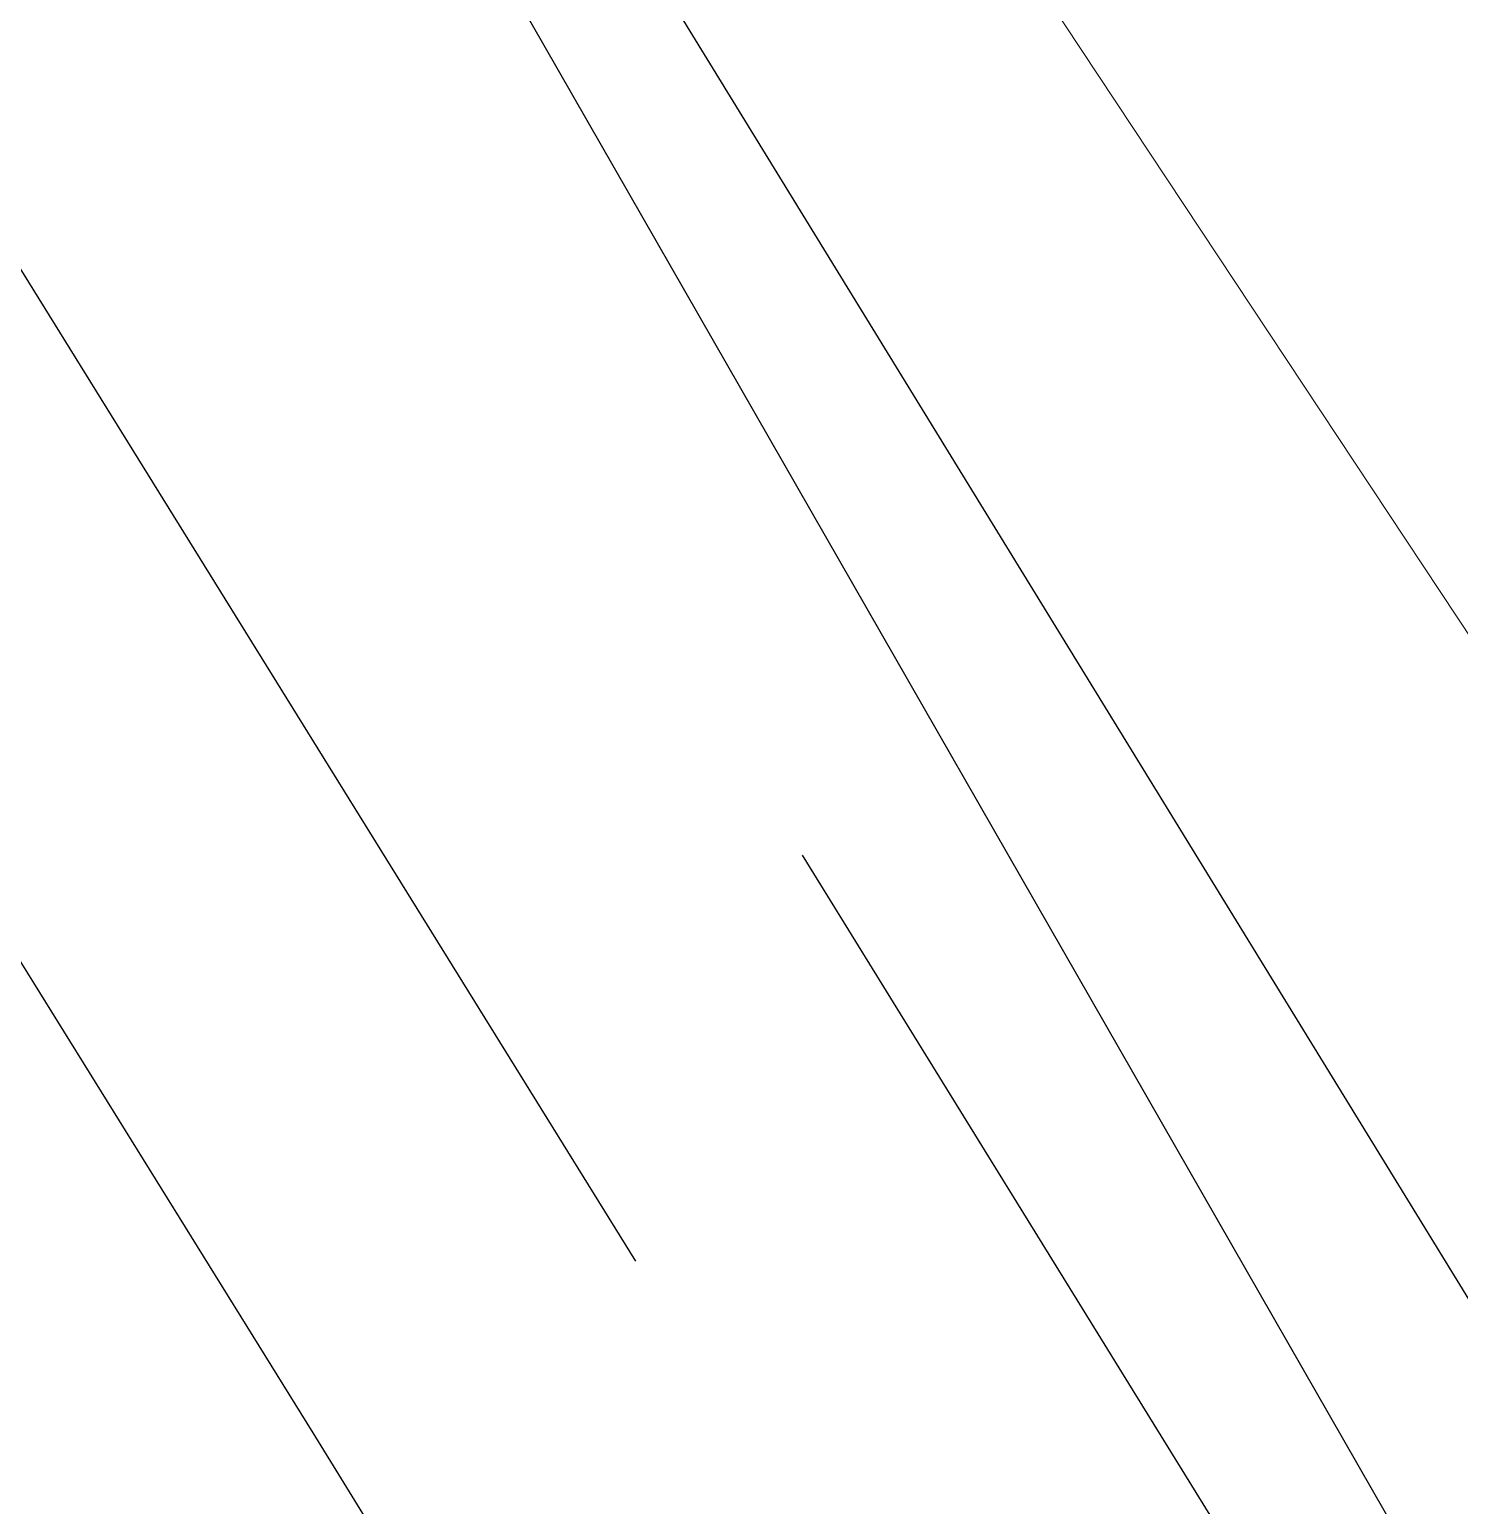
# Model space of a CAD drawing. Header units: metres. Extents: x 507606 to 508087, y 6966978 to 6967359.
# Drawn here: x 507867.789 to 507869.273, y 6967235.814 to 6967237.346 of the extents above; entities that cross this region are included whole.
import ezdxf

# ---------------------------------------------------------------- set-up
doc = ezdxf.new("R2010")
doc.units = ezdxf.units.M
doc.linetypes.add('ISO-DASHED2', pattern=[6, 4, -2])
for name, color, linetype in [('CON_EX. MIN', 253, 'ISO-DASHED2'), ('mga2020bdy', 252, 'Continuous'), ('mga2020DR_UNLINED', 252, 'Continuous')]:
    doc.layers.add(name, color=color, linetype=linetype)
doc.layers.add('D_UG_PIPES', color=142, linetype='EXIST_SWD', lineweight=0)
doc.styles.get("Standard").update_dxf_attribs({"font": 'ARIALN.TTF'})
doc.linetypes.add('EXIST_SWD', pattern='A,5,-2.5,5,-2,["SWD",Standard,S=2.5,R=0,X=0,Y=-1.25],-8,5,-2.5,5,-2.5', length=37.5)

# ---------------------------------------------------------------- blocks, each defined once
blk = doc.blocks.new('XE_SURVEY')
at = {"layer": 'D_UG_PIPES', "flags": 128}
blk.add_lwpolyline([(507918.8307, 6967153.2262), (507918.8857, 6967156.6332), (507915.2427, 6967163.2372), (507907.9707, 6967174.0002), (507900.9737, 6967185.5462), (507894.1387, 6967196.8812), (507886.5377, 6967209.2712), (507879.4297, 6967220.2642), (507872.2187, 6967232.2822), (507865.0787, 6967243.0682), (507859.4507, 6967253.0452), (507852.6757, 6967264.8522), (507847.2727, 6967272.5802)], dxfattribs=at)
at = {"layer": 'mga2020bdy'}
blk.add_polyline3d([(507831.0165, 6967292.6803, 4.9665), (507831.6531, 6967294.3288, 4.9755), (507833.2039, 6967297.2742, 4.9923), (507833.5654, 6967297.8311, 4.9957), (507835.1822, 6967299.9514, 5.0088), (507837.5423, 6967302.2988, 5.0252), (507839.8997, 6967300.1858, 4.9429), (507840.1691, 6967299.8452, 5.0485), (507840.9451, 6967298.7241, 5.0934), (507844.7204, 6967292.6432, 5.2402), (507841.522, 6967290.1655, 5.1233), (507840.0364, 6967287.0336, 5.1463), (507840.0494, 6967283.8975, 5.1184), (507841.1678, 6967281.0566, 5.1057), (507848.2617, 6967269.3742, 5.2373), (507866.0608, 6967241.2756, 5.4974), (507880.4251, 6967217.8791, 5.2536), (507890.6991, 6967200.5784, 5.3095), (507916.0451, 6967160.3304, 5.2208)], dxfattribs=at)
at = {"layer": 'mga2020DR_UNLINED'}
blk.add_polyline3d([(507857.1687, 6967255.0384, 5.3347), (507848.2617, 6967269.3742, 5.2373), (507864.3436, 6967243.5075, 5.3924), (507866.0608, 6967241.2756, 5.4974), (507874.0059, 6967227.4174, 5.3511), (507880.4251, 6967217.8791, 5.2536), (507890.6991, 6967200.5784, 5.3095)], dxfattribs=at)
blk = doc.blocks.new('XE_CONTOURS EXIST_1')
at = {"layer": 'CON_EX. MIN', "color": 253, "linetype": 'ISO-DASHED2', "lineweight": -3, "flags": 128}
for points, elevation in [([(507846.2047, 6967272.7864), (507846.2048, 6967272.786), (507846.2051, 6967272.784), (507846.2053, 6967272.7826), (507846.2941, 6967272.5821), (507846.5094, 6967272.0977), (507846.7744, 6967271.5048), (507847.012, 6967270.9791), (507847.1457, 6967270.6961), (507847.2737, 6967270.4856), (507847.4669, 6967270.1862), (507847.6487, 6967269.9096), (507847.7427, 6967269.7676), (507847.836, 6967269.6241), (507847.9299, 6967269.4874), (507848.0427, 6967269.3763), (507848.1545, 6967269.2646), (507848.333, 6967268.9649), (507848.8071, 6967268.1623), (507849.5119, 6967266.9674), (507850.3822, 6967265.491), (507851.3528, 6967263.8436), (507852.3587, 6967262.1359), (507853.3347, 6967260.4784), (507854.2157, 6967258.9819), (507854.9367, 6967257.757), (507855.4324, 6967256.9142), (507855.6378, 6967256.5643), (507855.7985, 6967256.2787), (507856.0258, 6967255.8708), (507856.255, 6967255.4642), (507856.4217, 6967255.1825), (507856.5914, 6967254.9387), (507856.8721, 6967254.5513), (507857.1946, 6967254.1092), (507857.4898, 6967253.7015), (507857.6885, 6967253.4171), (507857.9125, 6967253.054), (507858.4103, 6967252.2352), (507859.112, 6967251.077), (507859.9475, 6967249.6957), (507860.8468, 6967248.2076), (507861.7398, 6967246.7289), (507862.5565, 6967245.3759), (507863.2268, 6967244.2649), (507863.6807, 6967243.5122), (507863.8481, 6967243.234), (507863.8633, 6967243.1751), (507863.8785, 6967243.1163), (507863.9886, 6967242.9318), (507864.25, 6967242.4954), (507864.5651, 6967241.9693), (507864.8361, 6967241.5159), (507864.9654, 6967241.2974), (507865.0432, 6967241.152), (507865.1428, 6967240.9591), (507865.1922, 6967240.8489), (507865.143, 6967240.7443), (507865.0947, 6967240.6402), (507865.2323, 6967240.415), (507865.5834, 6967239.8583), (507866.0573, 6967239.1107), (507866.5637, 6967238.3131), (507867.0121, 6967237.6063), (507867.3121, 6967237.1311), (507867.5741, 6967236.7099), (507868.0832, 6967235.8895), (507868.7758, 6967234.7724), (507869.5886, 6967233.4612), (507870.4581, 6967232.0583), (507871.321, 6967230.6664), (507872.1137, 6967229.3878), (507872.7728, 6967228.3252), (507873.2349, 6967227.581), (507873.4365, 6967227.2578), (507873.6331, 6967226.9549), (507873.9155, 6967226.5248), (507874.1996, 6967226.0958), (507874.4015, 6967225.7965), (507874.6167, 6967225.502), (507875.0987, 6967224.8491), (507875.7791, 6967223.9281), (507876.5893, 6967222.8293), (507877.461, 6967221.6429), (507878.3256, 6967220.4591), (507879.1146, 6967219.3683), (507879.7597, 6967218.4607), (507880.1923, 6967217.8266), (507880.5555, 6967217.2341), (507881.1561, 6967216.217), (507881.9438, 6967214.8647), (507882.8681, 6967213.2665), (507883.8788, 6967211.5116), (507884.9254, 6967209.6894), (507885.9575, 6967207.8893), (507886.9248, 6967206.2005), (507887.7768, 6967204.7123), (507888.4633, 6967203.514), (507888.9338, 6967202.695), (507889.138, 6967202.3446), (507889.3539, 6967202.0182), (507889.681, 6967201.5382), (507890.0296, 6967201.0313), (507890.3095, 6967200.6244), (507890.4309, 6967200.4444), (507890.484, 6967200.2903), (507890.523, 6967200.1666), (507890.5537, 6967200.2261), (507890.6806, 6967200.0312), (507891.0045, 6967199.5323), (507891.4421, 6967198.8582), (507891.9102, 6967198.1375), (507892.3254, 6967197.4989), (507892.6044, 6967197.0711), (507892.8243, 6967196.738), (507893.2351, 6967196.1176), (507893.7933, 6967195.2752), (507894.4553, 6967194.2762), (507895.1775, 6967193.186), (507895.9163, 6967192.0698), (507896.628, 6967190.993), (507897.2691, 6967190.021), (507897.796, 6967189.2192), (507898.1651, 6967188.6527), (507898.4853, 6967188.1491), (507899.0953, 6967187.1827), (507899.9554, 6967185.8169), (507901.0262, 6967184.115), (507902.2679, 6967182.1404), (507903.641, 6967179.9564), (507905.106, 6967177.6265), (507906.6231, 6967175.2139), (507908.153, 6967172.7821), (507909.6558, 6967170.3942), (507911.0922, 6967168.1139), (507912.4224, 6967166.0042), (507913.6069, 6967164.1287), (507914.6062, 6967162.5507), (507915.3805, 6967161.3335), (507915.8904, 6967160.5406), (507916.0962, 6967160.2351), (507916.3499, 6967160.0428), (507916.755, 6967159.7837), (507917.1923, 6967159.5208), (507917.485, 6967159.3499), (507917.6311, 6967159.2659), (507917.6792, 6967159.2385), (507917.6856, 6967159.2349), (507917.6877, 6967159.2374), (507917.6979, 6967159.2502), (507917.7045, 6967159.2587)], 5.2), ([(507852.5073, 6967262.704), (507852.5076, 6967262.7022), (507852.509, 6967262.6932), (507852.5099, 6967262.6873), (507852.6332, 6967262.4831), (507852.9508, 6967261.9566), (507853.3848, 6967261.2365), (507853.8569, 6967260.4515), (507854.2891, 6967259.7304), (507854.5537, 6967259.286), (507854.6785, 6967259.0732), (507854.7173, 6967259.0042), (507854.7215, 6967258.9946), (507854.7141, 6967259.0025), (507854.6713, 6967259.0672), (507854.5528, 6967259.2585), (507854.3388, 6967259.6103), (507854.0788, 6967260.0354), (507853.9533, 6967260.2242), (507854.1005, 6967259.9616), (507854.4928, 6967259.2909), (507855.0335, 6967258.3741), (507855.6259, 6967257.3732), (507856.1732, 6967256.45), (507856.5788, 6967255.7666), (507856.7459, 6967255.4848), (507856.8459, 6967255.306), (507856.948, 6967255.1285), (507857.0379, 6967255.0018), (507857.1742, 6967254.8147), (507857.2745, 6967254.6734), (507857.4455, 6967254.3924), (507857.8882, 6967253.6617), (507858.5419, 6967252.5815), (507859.3459, 6967251.2524), (507860.2396, 6967249.7747), (507861.1624, 6967248.2489), (507862.0534, 6967246.7752), (507862.8521, 6967245.4542), (507863.4977, 6967244.3861), (507863.9297, 6967243.6715), (507864.0873, 6967243.4107), (507864.1019, 6967243.3541), (507864.2263, 6967243.1461), (507864.5235, 6967242.6495), (507864.8804, 6967242.0528), (507865.1843, 6967241.5442), (507865.3221, 6967241.3121), (507865.408, 6967241.148), (507865.4726, 6967241.0144), (507865.4401, 6967240.945), (507865.4079, 6967240.8758), (507865.5363, 6967240.6692), (507865.8515, 6967240.1707), (507866.2496, 6967239.5426), (507866.6269, 6967238.9472), (507866.8796, 6967238.5468), (507867.0979, 6967238.1958), (507867.5723, 6967237.4313), (507868.2449, 6967236.3471), (507869.0575, 6967235.0369), (507869.9521, 6967233.5942), (507870.8708, 6967232.1128), (507871.7554, 6967230.6863), (507872.5479, 6967229.4084), (507873.1902, 6967228.3727), (507873.6244, 6967227.6729), (507873.7923, 6967227.4028), (507873.8888, 6967227.2545), (507874.02, 6967227.0555), (507874.1186, 6967226.9086), (507874.3136, 6967226.6374), (507874.7757, 6967225.9971), (507875.3977, 6967225.1367), (507876.0724, 6967224.2051), (507876.6927, 6967223.3514), (507877.1514, 6967222.7245), (507877.3412, 6967222.4734), (507877.5086, 6967222.4207), (507877.6629, 6967222.3859)], 5.3), ([(507859.3534, 6967251.9014), (507859.3535, 6967251.9005), (507859.3542, 6967251.896), (507859.3547, 6967251.8931), (507859.5215, 6967251.6145), (507859.97, 6967250.8655), (507860.6219, 6967249.7767), (507861.3992, 6967248.4785), (507862.2238, 6967247.1014), (507863.0175, 6967245.7758), (507863.7023, 6967244.6321), (507864.1999, 6967243.8009), (507864.4324, 6967243.4125), (507864.6464, 6967243.0546), (507864.9648, 6967242.522), (507865.3009, 6967241.9597), (507865.5678, 6967241.5129), (507865.6788, 6967241.3267), (507865.7185, 6967241.2496), (507865.7531, 6967241.1799), (507865.7211, 6967241.1115), (507865.8166, 6967240.9596), (507866.0362, 6967240.6127), (507866.2797, 6967240.228), (507866.4472, 6967239.9625), (507866.6459, 6967239.6409), (507867.1063, 6967238.8946), (507867.7529, 6967237.8465), (507868.5102, 6967236.6198), (507869.3029, 6967235.3374), (507870.0553, 6967234.1224), (507870.6921, 6967233.0978), (507871.1378, 6967232.3867), (507871.3168, 6967232.1121), (507871.4521, 6967232.0623), (507871.6463, 6967232.016), (507871.767, 6967231.9897)], 5.4)]:
    blk.add_lwpolyline(points, dxfattribs=dict(at, elevation=elevation))

msp = doc.modelspace()

# ---------------------------------------------------------------- block references
msp.add_blockref('XE_SURVEY', (0, 0))

# ---------------------------------------------------------------- next in the draw order: block references
msp.add_blockref('XE_CONTOURS EXIST_1', (0, 0))

doc.saveas('drawing.dxf')
